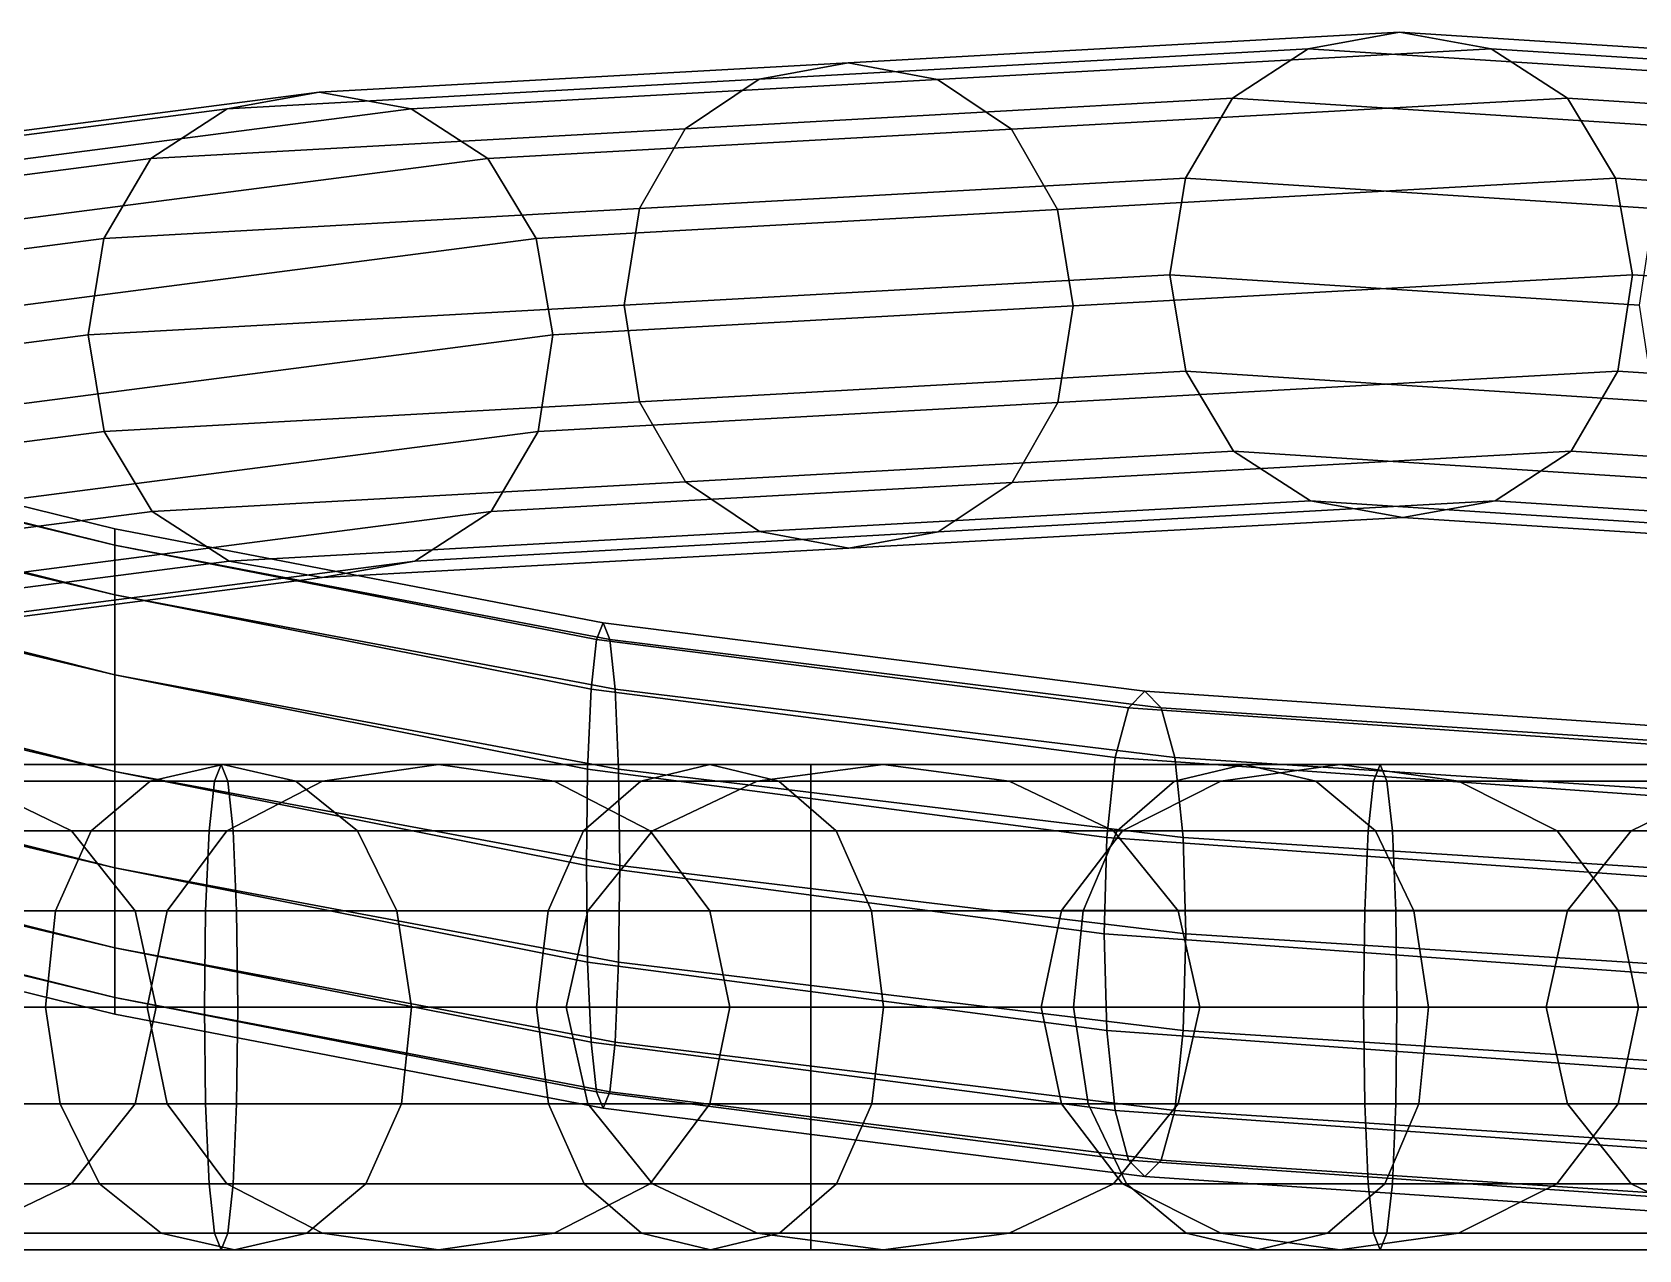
# Model space of a CAD drawing. Extents: x -10606 to 81047, y -69897 to 84397.
# Drawn here: x 32791 to 47417, y -2259 to 8826 of the extents above; entities that cross this region are included whole.
import ezdxf

# ---------------------------------------------------------------- set-up
doc = ezdxf.new("R2010")
doc.units = 0

msp = doc.modelspace()

# ---------------------------------------------------------------- linework, layer by layer
for points in [[(45237.625, 8825.71582, 96836.859375), (44405.460938, 8675.098633, 97844.484375), (39407.683594, 8397.34668, 94990.398438), (40219.316406, 8546.692383, 93975.851563)], [(46071.867188, 8675.098633, 95829.523438), (45237.625, 8825.71582, 96836.859375), (40219.316406, 8546.692383, 93975.851563), (41031.398438, 8394.714844, 92960.75)], [(44405.460938, 8675.098633, 97844.484375), (45237.625, 8825.71582, 96836.859375), (49351.300781, 8560.884766, 99582.953125), (48582.949219, 8406.012695, 100628.765625)], [(45237.625, 8825.71582, 96836.859375), (46071.867188, 8675.098633, 95829.523438), (50120.238281, 8414.608398, 98536.34375), (49351.300781, 8560.884766, 99582.953125)], [(44405.460938, 8675.098633, 97844.484375), (43716.789063, 8223.248047, 98679.5), (38735.355469, 7946.514648, 95830.804688), (39407.683594, 8397.34668, 94990.398438)], [(46766.789063, 8223.248047, 94995.390625), (46071.867188, 8675.098633, 95829.523438), (41031.398438, 8394.714844, 92960.75), (41705.074219, 7941.585449, 92118.65625)], [(43716.789063, 8223.248047, 98679.5), (44405.460938, 8675.098633, 97844.484375), (48582.949219, 8406.012695, 100628.765625), (47946.578125, 7950.667969, 101494.9375)], [(46071.867188, 8675.098633, 95829.523438), (46766.789063, 8223.248047, 94995.390625), (50758.339844, 7966.51709, 97667.820313), (50120.238281, 8414.608398, 98536.34375)], [(39407.683594, 8397.34668, 94990.398438), (34565.152344, 8128.223633, 92224.96875), (35401.949219, 8278.84082, 91229.40625), (40219.316406, 8546.692383, 93975.851563)], [(40219.316406, 8546.692383, 93975.851563), (35401.949219, 8278.84082, 91229.40625), (36240.660156, 8128.223633, 90234.117188), (41031.398438, 8394.714844, 92960.75)], [(38735.355469, 7946.514648, 95830.804688), (33872.574219, 7676.373047, 93049.96875), (34565.152344, 8128.223633, 92224.96875), (39407.683594, 8397.34668, 94990.398438)], [(41031.398438, 8394.714844, 92960.75), (36240.660156, 8128.223633, 90234.117188), (36938.976563, 7676.373047, 89409.929688), (41705.074219, 7941.585449, 92118.65625)], [(35401.949219, 8278.84082, 91229.40625), (34565.152344, 8128.223633, 92224.96875), (30088.953125, 7548.588867, 89845.007813), (30822.345703, 7685.164063, 88809.632813)], [(36240.660156, 8128.223633, 90234.117188), (35401.949219, 8278.84082, 91229.40625), (30822.345703, 7685.164063, 88809.632813), (31555.710938, 7520.24707, 87774.289063)], [(43716.789063, 8223.248047, 98679.5), (43289.617188, 7495.265625, 99197.820313), (38318.105469, 7219.152344, 96352.367188), (38735.355469, 7946.514648, 95830.804688)], [(47204.03125, 7495.265625, 94478.476563), (46766.789063, 8223.248047, 94995.390625), (41705.074219, 7941.585449, 92118.65625), (42124.542969, 7212.567871, 91594.320313)], [(43289.617188, 7495.265625, 99197.820313), (43716.789063, 8223.248047, 98679.5), (47946.578125, 7950.667969, 101494.9375), (47551.679688, 7220.526367, 102032.4375)], [(46766.789063, 8223.248047, 94995.390625), (47204.03125, 7495.265625, 94478.476563), (51155.914063, 7241.134766, 97126.671875), (50758.339844, 7966.51709, 97667.820313)], [(34565.152344, 8128.223633, 92224.96875), (33872.574219, 7676.373047, 93049.96875), (29481.146484, 7108.241211, 90703.085938), (30088.953125, 7548.588867, 89845.007813)], [(36938.976563, 7676.373047, 89409.929688), (36240.660156, 8128.223633, 90234.117188), (31555.710938, 7520.24707, 87774.289063), (32163.666016, 7056.169922, 86916)], [(38318.105469, 7219.152344, 96352.367188), (33442.953125, 6948.390625, 93562.070313), (33872.574219, 7676.373047, 93049.96875), (38735.355469, 7946.514648, 95830.804688)], [(41705.074219, 7941.585449, 92118.65625), (36938.976563, 7676.373047, 89409.929688), (37377.839844, 6948.390625, 88899.117188), (42124.542969, 7212.567871, 91594.320313)], [(33872.574219, 7676.373047, 93049.96875), (33442.953125, 6948.390625, 93562.070313), (29103.810547, 6387.348145, 91235.796875), (29481.146484, 7108.241211, 90703.085938)], [(32541.841797, 6320.063477, 86382.101563), (37377.839844, 6948.390625, 88899.117188), (36938.976563, 7676.373047, 89409.929688), (32163.666016, 7056.169922, 86916)], [(43289.617188, 7495.265625, 99197.820313), (43148.386719, 6616.666992, 99370.757813), (38179.28125, 6340.712891, 96525.898438), (38318.105469, 7219.152344, 96352.367188)], [(47357.414063, 6616.666992, 94307.242188), (47204.03125, 7495.265625, 94478.476563), (42124.542969, 7212.567871, 91594.320313), (42266.085938, 6333.3125, 91417.390625)], [(47420.335938, 6341.260742, 102211.210938), (43148.386719, 6616.666992, 99370.757813), (43289.617188, 7495.265625, 99197.820313), (47551.679688, 7220.526367, 102032.4375)], [(51155.914063, 7241.134766, 97126.671875), (47204.03125, 7495.265625, 94478.476563), (47357.414063, 6616.666992, 94307.242188), (51290.359375, 6363.750977, 96943.679688)], [(38179.28125, 6340.712891, 96525.898438), (33300.808594, 6069.791992, 93732.921875), (33442.953125, 6948.390625, 93562.070313), (38318.105469, 7219.152344, 96352.367188)], [(42124.542969, 7212.567871, 91594.320313), (37377.839844, 6948.390625, 88899.117188), (37531.140625, 6069.791992, 88729.828125), (42266.085938, 6333.3125, 91417.390625)], [(33442.953125, 6948.390625, 93562.070313), (33300.808594, 6069.791992, 93732.921875), (28978.207031, 5511.008789, 91413.117188), (29103.810547, 6387.348145, 91235.796875)], [(37531.140625, 6069.791992, 88729.828125), (37377.839844, 6948.390625, 88899.117188), (32541.841797, 6320.063477, 86382.101563), (32669.109375, 5438.095703, 86202.429688)], [(38319.132813, 5461.770996, 96351.085938), (38179.28125, 6340.712891, 96525.898438), (43148.386719, 6616.666992, 99370.757813), (43294.132813, 5738.067871, 99198.453125)], [(47223.820313, 5738.067871, 94481.25), (47357.414063, 6616.666992, 94307.242188), (42266.085938, 6333.3125, 91417.390625), (42129.003906, 5454.563477, 91588.75)], [(43148.386719, 6616.666992, 99370.757813), (47420.335938, 6341.260742, 102211.210938), (47552.800781, 5463.535645, 102030.90625), (43294.132813, 5738.067871, 99198.453125)], [(51160.878906, 5484.841797, 97119.914063), (51290.359375, 6363.750977, 96943.679688), (47357.414063, 6616.666992, 94307.242188), (47223.820313, 5738.067871, 94481.25)], [(33300.808594, 6069.791992, 93732.921875), (38179.28125, 6340.712891, 96525.898438), (38319.132813, 5461.770996, 96351.085938), (33447.097656, 5191.192871, 93562.648438)], [(42266.085938, 6333.3125, 91417.390625), (37531.140625, 6069.791992, 88729.828125), (37396.011719, 5191.192871, 88901.664063), (42129.003906, 5454.563477, 91588.75)], [(29104.576172, 4629.762695, 91234.71875), (28978.207031, 5511.008789, 91413.117188), (33300.808594, 6069.791992, 93732.921875), (33447.097656, 5191.192871, 93562.648438)], [(37531.140625, 6069.791992, 88729.828125), (32669.109375, 5438.095703, 86202.429688), (32545.050781, 4561.165039, 86377.578125), (37396.011719, 5191.192871, 88901.664063)], [(43727.898438, 5010.085938, 98681.054688), (38737.878906, 4732.901367, 95827.648438), (38319.132813, 5461.770996, 96351.085938), (43294.132813, 5738.067871, 99198.453125)], [(47223.820313, 5738.067871, 94481.25), (42129.003906, 5454.563477, 91588.75), (41712.597656, 4727.065918, 92109.257813), (46800.125, 5010.085938, 95000.054688)], [(43294.132813, 5738.067871, 99198.453125), (47552.800781, 5463.535645, 102030.90625), (47949.339844, 4738.014648, 101491.179688), (43727.898438, 5010.085938, 98681.054688)], [(46800.125, 5010.085938, 95000.054688), (50766.699219, 4754.879395, 97656.4375), (51160.878906, 5484.841797, 97119.914063), (47223.820313, 5738.067871, 94481.25)], [(38319.132813, 5461.770996, 96351.085938), (38737.878906, 4732.901367, 95827.648438), (33882.769531, 4463.210938, 93051.390625), (33447.097656, 5191.192871, 93562.648438)], [(41712.597656, 4727.065918, 92109.257813), (42129.003906, 5454.563477, 91588.75), (37396.011719, 5191.192871, 88901.664063), (36969.578125, 4463.210938, 89414.210938)], [(29098.470703, 5229.785645, -177447.734375), (33542.027344, 4154.264648, -177875.734375), (33542.027344, 4304.881836, -176654.921875), (29158.642578, 5380.402344, -176237.75)], [(29158.642578, 5380.402344, -176237.75), (33542.027344, 4304.881836, -176654.921875), (33542.027344, 4154.264648, -175434.109375), (29218.8125, 5229.785645, -175027.765625)], [(29048.615234, 4777.93457, -178450.296875), (33542.027344, 3702.413818, -178887.265625), (33542.027344, 4154.264648, -177875.734375), (29098.470703, 5229.785645, -177447.734375)], [(29483.023438, 3894.125488, 90700.4375), (29104.576172, 4629.762695, 91234.71875), (33447.097656, 5191.192871, 93562.648438), (33882.769531, 4463.210938, 93051.390625)], [(29218.8125, 5229.785645, -175027.765625), (33542.027344, 4154.264648, -175434.109375), (33542.027344, 3702.413818, -174422.578125), (29268.667969, 4777.93457, -174025.21875)], [(37396.011719, 5191.192871, 88901.664063), (32545.050781, 4561.165039, 86377.578125), (32169.099609, 3840.144043, 86908.328125), (36969.578125, 4463.210938, 89414.210938)], [(44426.292969, 4558.234863, 97847.40625), (39412.40625, 4279.636719, 94984.492188), (38737.878906, 4732.901367, 95827.648438), (43727.898438, 5010.085938, 98681.054688)], [(46800.125, 5010.085938, 95000.054688), (41712.597656, 4727.065918, 92109.257813), (41039.558594, 4276.381836, 92950.554688), (46107.980469, 4558.234863, 95834.578125)], [(43727.898438, 5010.085938, 98681.054688), (47949.339844, 4738.014648, 101491.179688), (48588.140625, 4290.102539, 100621.695313), (44426.292969, 4558.234863, 97847.40625)], [(46107.980469, 4558.234863, 95834.578125), (50129.28125, 4299.396973, 98524.039063), (50766.699219, 4754.879395, 97656.4375), (46800.125, 5010.085938, 95000.054688)], [(29017.671875, 4049.952881, -179072.5625), (33542.027344, 2974.432129, -179515.109375), (33542.027344, 3702.413818, -178887.265625), (29048.615234, 4777.93457, -178450.296875)], [(29268.667969, 4777.93457, -174025.21875), (33542.027344, 3702.413818, -174422.578125), (33542.027344, 2974.432129, -173794.734375), (29299.613281, 4049.952881, -173402.9375)], [(38737.878906, 4732.901367, 95827.648438), (39412.40625, 4279.636719, 94984.492188), (34584.277344, 4011.360107, 92227.640625), (33882.769531, 4463.210938, 93051.390625)], [(41039.558594, 4276.381836, 92950.554688), (41712.597656, 4727.065918, 92109.257813), (36969.578125, 4463.210938, 89414.210938), (36273.808594, 4011.360107, 90238.757813)], [(45268.179688, 4407.618164, 96841.140625), (40226.234375, 4127.351563, 93967.210938), (39412.40625, 4279.636719, 94984.492188), (44426.292969, 4558.234863, 97847.40625)], [(46107.980469, 4558.234863, 95834.578125), (41039.558594, 4276.381836, 92950.554688), (40226.234375, 4127.351563, 93967.210938), (45268.179688, 4407.618164, 96841.140625)], [(44426.292969, 4558.234863, 97847.40625), (48588.140625, 4290.102539, 100621.695313), (49358.929688, 4144.185547, 99572.5625), (45268.179688, 4407.618164, 96841.140625)], [(45268.179688, 4407.618164, 96841.140625), (49358.929688, 4144.185547, 99572.5625), (50129.28125, 4299.396973, 98524.039063), (46107.980469, 4558.234863, 95834.578125)], [(34584.277344, 4011.360107, 92227.640625), (30092.443359, 3429.935791, 89840.078125), (29483.023438, 3894.125488, 90700.4375), (33882.769531, 4463.210938, 93051.390625)], [(36969.578125, 4463.210938, 89414.210938), (32169.099609, 3840.144043, 86908.328125), (31561.642578, 3400.28125, 87765.914063), (36273.808594, 4011.360107, 90238.757813)], [(33542.027344, 4154.264648, -177875.734375), (38048.628906, 3297.493896, -177515.4375), (37988.457031, 3448.11084, -176305.453125), (33542.027344, 4304.881836, -176654.921875)], [(33542.027344, 4304.881836, -176654.921875), (37988.457031, 3448.11084, -176305.453125), (37928.289063, 3297.493896, -175095.46875), (33542.027344, 4154.264648, -175434.109375)], [(39412.40625, 4279.636719, 94984.492188), (40226.234375, 4127.351563, 93967.210938), (35430, 3860.743164, 91233.335938), (34584.277344, 4011.360107, 92227.640625)], [(40226.234375, 4127.351563, 93967.210938), (41039.558594, 4276.381836, 92950.554688), (36273.808594, 4011.360107, 90238.757813), (35430, 3860.743164, 91233.335938)], [(33542.027344, 3702.413818, -178887.265625), (38098.484375, 2845.643066, -178518), (38048.628906, 3297.493896, -177515.4375), (33542.027344, 4154.264648, -177875.734375)], [(33542.027344, 4154.264648, -175434.109375), (37928.289063, 3297.493896, -175095.46875), (37878.433594, 2845.643066, -174092.921875), (33542.027344, 3702.413818, -174422.578125)], [(29007.357422, 3171.354004, -179280), (33542.027344, 2095.833252, -179724.390625), (33542.027344, 2974.432129, -179515.109375), (29017.671875, 4049.952881, -179072.5625)], [(29299.613281, 4049.952881, -173402.9375), (33542.027344, 2974.432129, -173794.734375), (33542.027344, 2095.833252, -173585.4375), (29309.927734, 3171.354004, -173195.515625)], [(35430, 3860.743164, 91233.335938), (30827.414063, 3264.44165, 88802.476563), (30092.443359, 3429.935791, 89840.078125), (34584.277344, 4011.360107, 92227.640625)], [(36273.808594, 4011.360107, 90238.757813), (31561.642578, 3400.28125, 87765.914063), (30827.414063, 3264.44165, 88802.476563), (35430, 3860.743164, 91233.335938)], [(33542.027344, 2974.432129, -179515.109375), (38129.429688, 2117.661377, -179140.28125), (38098.484375, 2845.643066, -178518), (33542.027344, 3702.413818, -178887.265625)], [(33542.027344, 3702.413818, -174422.578125), (37878.433594, 2845.643066, -174092.921875), (37847.488281, 2117.661377, -173470.640625), (33542.027344, 2974.432129, -173794.734375)], [(37988.457031, 3448.11084, -176305.453125), (42920.199219, 2825.715088, -175205), (42772.085938, 2675.098145, -174027.515625), (37928.289063, 3297.493896, -175095.46875)], [(38048.628906, 3297.493896, -177515.4375), (43068.3125, 2675.098145, -176382.484375), (42920.199219, 2825.715088, -175205), (37988.457031, 3448.11084, -176305.453125)], [(37928.289063, 3297.493896, -175095.46875), (42772.085938, 2675.098145, -174027.515625), (42649.367188, 2223.247314, -173051.875), (37878.433594, 2845.643066, -174092.921875)], [(38098.484375, 2845.643066, -178518), (43191.03125, 2223.247314, -177358.125), (43068.3125, 2675.098145, -176382.484375), (38048.628906, 3297.493896, -177515.4375)], [(29017.671875, 2292.755371, -179072.5625), (33542.027344, 1217.234497, -179515.109375), (33542.027344, 2095.833252, -179724.390625), (29007.357422, 3171.354004, -179280)], [(29309.927734, 3171.354004, -173195.515625), (33542.027344, 2095.833252, -173585.4375), (33542.027344, 1217.234497, -173794.734375), (29299.613281, 2292.755371, -173402.9375)], [(33542.027344, 2095.833252, -179724.390625), (38139.746094, 1239.0625, -179347.703125), (38129.429688, 2117.661377, -179140.28125), (33542.027344, 2974.432129, -179515.109375)], [(33542.027344, 2974.432129, -173794.734375), (37847.488281, 2117.661377, -173470.640625), (37837.171875, 1239.0625, -173263.21875), (33542.027344, 2095.833252, -173585.4375)], [(37878.433594, 2845.643066, -174092.921875), (42649.367188, 2223.247314, -173051.875), (42573.195313, 1495.265503, -172446.3125), (37847.488281, 2117.661377, -173470.640625)], [(38129.429688, 2117.661377, -179140.28125), (43267.203125, 1495.265503, -177963.6875), (43191.03125, 2223.247314, -177358.125), (38098.484375, 2845.643066, -178518)], [(42920.199219, 2825.715088, -175205), (48587.464844, 2440.29834, -173351.28125), (48305.125, 2289.681396, -172228.453125), (42772.085938, 2675.098145, -174027.515625)], [(43068.3125, 2675.098145, -176382.484375), (48869.804688, 2289.681396, -174474.109375), (48587.464844, 2440.29834, -173351.28125), (42920.199219, 2825.715088, -175205)], [(42772.085938, 2675.098145, -174027.515625), (48305.125, 2289.681396, -172228.453125), (48071.1875, 1837.830688, -171298.109375), (42649.367188, 2223.247314, -173051.875)], [(43191.03125, 2223.247314, -177358.125), (49103.742188, 1837.830688, -175404.453125), (48869.804688, 2289.681396, -174474.109375), (43068.3125, 2675.098145, -176382.484375)], [(29048.615234, 1564.77356, -178450.296875), (33542.027344, 489.252655, -178887.265625), (33542.027344, 1217.234497, -179515.109375), (29017.671875, 2292.755371, -179072.5625)], [(29299.613281, 2292.755371, -173402.9375), (33542.027344, 1217.234497, -173794.734375), (33542.027344, 489.252655, -174422.578125), (29268.667969, 1564.77356, -174025.21875)], [(47925.984375, 1109.848755, -170720.65625), (42573.195313, 1495.265503, -172446.3125), (42649.367188, 2223.247314, -173051.875), (48071.1875, 1837.830688, -171298.109375)], [(49103.742188, 1837.830688, -175404.453125), (43191.03125, 2223.247314, -177358.125), (43267.203125, 1495.265503, -177963.6875), (49248.941406, 1109.848755, -175981.90625)], [(28671.867188, 2159.048584, 192870.3125), (34510.621094, 2159.048584, 194595.25), (34450.449219, 2008.431519, 196019.4375), (28523.753906, 2008.431519, 194240.34375)], [(28819.980469, 2008.431519, 191500.28125), (34570.792969, 2008.431519, 193171.0625), (34510.621094, 2159.048584, 194595.25), (28671.867188, 2159.048584, 192870.3125)], [(34525.414063, 2159.048584, -43120.464844), (29418.191406, 2159.048584, -39841.800781), (28830.951172, 2008.431519, -40859.6875), (33866.265625, 2008.431519, -44093.757813)], [(35191.796875, 2008.431519, -42150.632813), (30005.845703, 2008.431519, -38823.199219), (29418.191406, 2159.048584, -39841.800781), (34525.414063, 2159.048584, -43120.464844)], [(29964.394531, 2008.431519, 102455.585938), (35435.277344, 2008.431519, 99205.875), (36489.519531, 2159.048584, 99924.671875), (31090.128906, 2159.048584, 103134.023438)], [(31090.128906, 2159.048584, 103134.023438), (36489.519531, 2159.048584, 99924.671875), (37543.808594, 2008.431519, 100643.507813), (32215.863281, 2008.431519, 103812.460938)], [(33542.027344, 1217.234497, -179515.109375), (38129.429688, 360.463715, -179140.28125), (38139.746094, 1239.0625, -179347.703125), (33542.027344, 2095.833252, -179724.390625)], [(33542.027344, 2095.833252, -173585.4375), (37837.171875, 1239.0625, -173263.21875), (37847.488281, 360.463715, -173470.640625), (33542.027344, 1217.234497, -173794.734375)], [(33866.265625, 2008.431519, -44093.757813), (38330.714844, 2008.431519, -46872.554688), (38958.632813, 2159.048584, -45881.105469), (34525.414063, 2159.048584, -43120.464844)], [(34510.621094, 2159.048584, 194595.25), (39880.15625, 2159.048584, 195170.234375), (39880.152344, 2008.431519, 196612.46875), (34450.449219, 2008.431519, 196019.4375)], [(34570.792969, 2008.431519, 193171.0625), (39880.15625, 2008.431519, 193728), (39880.15625, 2159.048584, 195170.234375), (34510.621094, 2159.048584, 194595.25)], [(34525.414063, 2159.048584, -43120.464844), (38958.632813, 2159.048584, -45881.105469), (39587.054688, 2008.431519, -44888.863281), (35191.796875, 2008.431519, -42150.632813)], [(36489.519531, 2159.048584, 99924.671875), (35435.277344, 2008.431519, 99205.875), (39389.320313, 2008.431519, 96857.164063), (40536.234375, 2159.048584, 97519.335938)], [(37543.808594, 2008.431519, 100643.507813), (36489.519531, 2159.048584, 99924.671875), (40536.234375, 2159.048584, 97519.335938), (41683.152344, 2008.431519, 98181.507813)], [(37847.488281, 2117.661377, -173470.640625), (42573.195313, 1495.265503, -172446.3125), (42547.804688, 616.666687, -172244.453125), (37837.171875, 1239.0625, -173263.21875)], [(38139.746094, 1239.0625, -179347.703125), (43292.59375, 616.666687, -178165.546875), (43267.203125, 1495.265503, -177963.6875), (38129.429688, 2117.661377, -179140.28125)], [(38958.632813, 2159.048584, -45881.105469), (38330.714844, 2008.431519, -46872.554688), (43189.507813, 2008.431519, -49896.800781), (43828.148438, 2159.048584, -48913.429688)], [(39587.054688, 2008.431519, -44888.863281), (38958.632813, 2159.048584, -45881.105469), (43828.148438, 2159.048584, -48913.429688), (44474.664063, 2008.431519, -47933.824219)], [(43612.601563, 2008.501221, 94160.390625), (44694.023438, 2159.123779, 94865.664063), (40536.234375, 2159.048584, 97519.335938), (39389.320313, 2008.431519, 96857.164063)], [(39880.15625, 2159.048584, 195170.234375), (45062.417969, 2159.048584, 194595.25), (45122.589844, 2008.431519, 196019.4375), (39880.152344, 2008.431519, 196612.46875)], [(39880.15625, 2008.431519, 193728), (45002.25, 2008.431519, 193171.0625), (45062.417969, 2159.048584, 194595.25), (39880.15625, 2159.048584, 195170.234375)], [(44694.023438, 2159.123779, 94865.664063), (45775.414063, 2008.509277, 95570.921875), (41683.152344, 2008.431519, 98181.507813), (40536.234375, 2159.048584, 97519.335938)], [(51612.328125, 2159.048584, -54109.917969), (43828.148438, 2159.048584, -48913.429688), (43189.507813, 2008.431519, -49896.800781), (50953.179688, 2008.431519, -55083.207031)], [(49403.601563, 2159.208984, 91859.820313), (44694.023438, 2159.123779, 94865.664063), (43612.601563, 2008.501221, 94160.390625), (48277.890625, 2008.578125, 91181.375)], [(52278.710938, 2008.431519, -53140.085938), (44474.664063, 2008.431519, -47933.824219), (43828.148438, 2159.048584, -48913.429688), (51612.328125, 2159.048584, -54109.917969)], [(50529.3125, 2008.599487, 92538.257813), (45775.414063, 2008.509277, 95570.921875), (44694.023438, 2159.123779, 94865.664063), (49403.601563, 2159.208984, 91859.820313)], [(45002.25, 2008.431519, 193171.0625), (50191.257813, 2008.431519, 191500.28125), (50339.367188, 2159.048584, 192870.3125), (45062.417969, 2159.048584, 194595.25)], [(45062.417969, 2159.048584, 194595.25), (50339.367188, 2159.048584, 192870.3125), (50487.476563, 2008.431519, 194240.34375), (45122.589844, 2008.431519, 196019.4375)], [(33148.613281, 1556.580688, 104374.601563), (28555.542969, 1556.580688, 107142.851563), (27653.566406, 2008.431519, 106563.007813), (32215.863281, 2008.431519, 103812.460938)], [(33866.265625, 2008.431519, -44093.757813), (28830.951172, 2008.431519, -40859.6875), (28344.84375, 1556.580688, -41702.269531), (33327.960938, 1556.580688, -44903.953125)], [(28523.753906, 2008.431519, 194240.34375), (34450.449219, 2008.431519, 196019.4375), (34400.59375, 1556.580688, 197199.484375), (28401.033203, 1556.580688, 195375.515625)], [(28942.701172, 1556.580688, 190365.109375), (34620.648438, 1556.580688, 191991.03125), (34570.792969, 2008.431519, 193171.0625), (28819.980469, 2008.431519, 191500.28125)], [(29031.644531, 1556.580688, 101893.445313), (34561.796875, 1556.580688, 98610.320313), (35435.277344, 2008.431519, 99205.875), (29964.394531, 2008.431519, 102455.585938)], [(35751.789063, 1556.580688, -41350.816406), (30493.212891, 1556.580688, -37978.433594), (30005.845703, 2008.431519, -38823.199219), (35191.796875, 2008.431519, -42150.632813)], [(32215.863281, 2008.431519, 103812.460938), (37543.808594, 2008.431519, 100643.507813), (38417.40625, 1556.580688, 101239.140625), (33148.613281, 1556.580688, 104374.601563)], [(33327.960938, 1556.580688, -44903.953125), (37810.976563, 1556.580688, -47693.191406), (38330.714844, 2008.431519, -46872.554688), (33866.265625, 2008.431519, -44093.757813)], [(34450.449219, 2008.431519, 196019.4375), (39880.152344, 2008.431519, 196612.46875), (39880.152344, 1556.580688, 197807.46875), (34400.59375, 1556.580688, 197199.484375)], [(35435.277344, 2008.431519, 99205.875), (34561.796875, 1556.580688, 98610.320313), (38439.015625, 1556.580688, 96308.5), (39389.320313, 2008.431519, 96857.164063)], [(34620.648438, 1556.580688, 191991.03125), (39880.15625, 1556.580688, 192533), (39880.15625, 2008.431519, 193728), (34570.792969, 2008.431519, 193171.0625)], [(35191.796875, 2008.431519, -42150.632813), (39587.054688, 2008.431519, -44888.863281), (40108.285156, 1556.580688, -44065.863281), (35751.789063, 1556.580688, -41350.816406)], [(38417.40625, 1556.580688, 101239.140625), (37543.808594, 2008.431519, 100643.507813), (41683.152344, 2008.431519, 98181.507813), (42633.457031, 1556.580688, 98730.164063)], [(38330.714844, 2008.431519, -46872.554688), (37810.976563, 1556.580688, -47693.191406), (42668.898438, 1556.580688, -50715.6875), (43189.507813, 2008.431519, -49896.800781)], [(42716.542969, 1556.643677, 93576.007813), (43612.601563, 2008.501221, 94160.390625), (39389.320313, 2008.431519, 96857.164063), (38439.015625, 1556.580688, 96308.5)], [(40108.285156, 1556.580688, -44065.863281), (39587.054688, 2008.431519, -44888.863281), (44474.664063, 2008.431519, -47933.824219), (45018.898438, 1556.580688, -47126.242188)], [(39880.152344, 2008.431519, 196612.46875), (45122.589844, 2008.431519, 196019.4375), (45172.445313, 1556.580688, 197199.484375), (39880.152344, 1556.580688, 197807.46875)], [(39880.15625, 1556.580688, 192533), (44952.394531, 1556.580688, 191991.03125), (45002.25, 2008.431519, 193171.0625), (39880.15625, 2008.431519, 193728)], [(45775.414063, 2008.509277, 95570.921875), (46671.40625, 1556.655762, 96155.265625), (42633.457031, 1556.580688, 98730.164063), (41683.152344, 2008.431519, 98181.507813)], [(50953.179688, 2008.431519, -55083.207031), (43189.507813, 2008.431519, -49896.800781), (42668.898438, 1556.580688, -50715.6875), (50414.871094, 1556.580688, -55893.402344)], [(48277.890625, 2008.578125, 91181.375), (43612.601563, 2008.501221, 94160.390625), (42716.542969, 1556.643677, 93576.007813), (47345.160156, 1556.711914, 90619.234375)], [(52838.699219, 1556.580688, -52340.269531), (45018.898438, 1556.580688, -47126.242188), (44474.664063, 2008.431519, -47933.824219), (52278.710938, 2008.431519, -53140.085938)], [(44952.394531, 1556.580688, 191991.03125), (50068.535156, 1556.580688, 190365.109375), (50191.257813, 2008.431519, 191500.28125), (45002.25, 2008.431519, 193171.0625)], [(45122.589844, 2008.431519, 196019.4375), (50487.476563, 2008.431519, 194240.34375), (50610.199219, 1556.580688, 195375.515625), (45172.445313, 1556.580688, 197199.484375)], [(51462.042969, 1556.744873, 93100.390625), (46671.40625, 1556.655762, 96155.265625), (45775.414063, 2008.509277, 95570.921875), (50529.3125, 2008.599487, 92538.257813)], [(47345.160156, 1556.711914, 90619.234375), (51388.265625, 1557.177734, 87791.203125), (52224.164063, 2009.089111, 88418.125), (48277.890625, 2008.578125, 91181.375)], [(33327.960938, 1556.580688, -44903.953125), (28344.84375, 1556.580688, -41702.269531), (28043.775391, 828.598816, -42224.121094), (33004.578125, 828.598816, -45411.972656)], [(28324.861328, 828.598816, 196080.109375), (28401.033203, 1556.580688, 195375.515625), (34400.59375, 1556.580688, 197199.484375), (34369.652344, 828.598816, 197931.921875)], [(28452.695313, 828.598816, 101544.53125), (34019.65625, 828.598816, 98240.671875), (34561.796875, 1556.580688, 98610.320313), (29031.644531, 1556.580688, 101893.445313)], [(33727.5625, 828.598816, 104723.507813), (29115.384766, 828.598816, 107502.75), (28555.542969, 1556.580688, 107142.851563), (33148.613281, 1556.580688, 104374.601563)], [(28942.701172, 1556.580688, 190365.109375), (29018.873047, 828.598816, 189660.515625), (34651.59375, 828.598816, 191258.578125), (34620.648438, 1556.580688, 191991.03125)], [(29098.470703, 1112.922607, -177447.734375), (33542.027344, 37.401802, -177875.734375), (33542.027344, 489.252655, -178887.265625), (29048.615234, 1564.77356, -178450.296875)], [(29268.667969, 1564.77356, -174025.21875), (33542.027344, 489.252655, -174422.578125), (33542.027344, 37.401802, -175434.109375), (29218.8125, 1112.922607, -175027.765625)], [(36110.109375, 828.598816, -40859.515625), (30796.351563, 828.598816, -37452.992188), (30493.212891, 1556.580688, -37978.433594), (35751.789063, 1556.580688, -41350.816406)], [(33004.578125, 828.598816, -45411.972656), (37489.113281, 828.598816, -48201.398438), (37810.976563, 1556.580688, -47693.191406), (33327.960938, 1556.580688, -44903.953125)], [(33148.613281, 1556.580688, 104374.601563), (38417.40625, 1556.580688, 101239.140625), (38959.652344, 828.598816, 101608.851563), (33727.5625, 828.598816, 104723.507813)], [(38439.015625, 1556.580688, 96308.5), (34561.796875, 1556.580688, 98610.320313), (34019.65625, 828.598816, 98240.671875), (37849.171875, 828.598816, 95967.953125)], [(34369.652344, 828.598816, 197931.921875), (34400.59375, 1556.580688, 197199.484375), (39880.152344, 1556.580688, 197807.46875), (39880.152344, 828.598816, 198549.203125)], [(34620.648438, 1556.580688, 191991.03125), (34651.59375, 828.598816, 191258.578125), (39880.15625, 828.598816, 191791.265625), (39880.15625, 1556.580688, 192533)], [(35751.789063, 1556.580688, -41350.816406), (40108.285156, 1556.580688, -44065.863281), (40432.550781, 828.598816, -43553.867188), (36110.109375, 828.598816, -40859.515625)], [(42357.460938, 828.598816, -51229.558594), (42668.898438, 1556.580688, -50715.6875), (37810.976563, 1556.580688, -47693.191406), (37489.113281, 828.598816, -48201.398438)], [(42160.359375, 828.655884, 93213.28125), (42716.542969, 1556.643677, 93576.007813), (38439.015625, 1556.580688, 96308.5), (37849.171875, 828.598816, 95967.953125)], [(43223.300781, 828.598816, 99070.710938), (38959.652344, 828.598816, 101608.851563), (38417.40625, 1556.580688, 101239.140625), (42633.457031, 1556.580688, 98730.164063)], [(39880.152344, 828.598816, 198549.203125), (39880.152344, 1556.580688, 197807.46875), (45172.445313, 1556.580688, 197199.484375), (45203.390625, 828.598816, 197931.921875)], [(39880.15625, 1556.580688, 192533), (39880.15625, 828.598816, 191791.265625), (44921.449219, 828.598816, 191258.578125), (44952.394531, 1556.580688, 191991.03125)], [(45368.398438, 828.598816, -46630.582031), (40432.550781, 828.598816, -43553.867188), (40108.285156, 1556.580688, -44065.863281), (45018.898438, 1556.580688, -47126.242188)], [(47345.160156, 1556.711914, 90619.234375), (42716.542969, 1556.643677, 93576.007813), (42160.359375, 828.655884, 93213.28125), (46766.222656, 828.716858, 90270.320313)], [(42357.460938, 828.598816, -51229.558594), (50091.492188, 828.598816, -56401.421875), (50414.871094, 1556.580688, -55893.402344), (42668.898438, 1556.580688, -50715.6875)], [(47877.585938, 231.25, -170528.171875), (42547.804688, 616.666687, -172244.453125), (42573.195313, 1495.265503, -172446.3125), (47925.984375, 1109.848755, -170720.65625)], [(46671.40625, 1556.655762, 96155.265625), (47227.527344, 828.665283, 96517.953125), (43223.300781, 828.598816, 99070.710938), (42633.457031, 1556.580688, 98730.164063)], [(49248.941406, 1109.848755, -175981.90625), (43267.203125, 1495.265503, -177963.6875), (43292.59375, 616.666687, -178165.546875), (49297.34375, 231.25, -176174.390625)], [(44952.394531, 1556.580688, 191991.03125), (44921.449219, 828.598816, 191258.578125), (49992.363281, 828.598816, 189660.515625), (50068.535156, 1556.580688, 190365.109375)], [(45368.398438, 828.598816, -46630.582031), (45018.898438, 1556.580688, -47126.242188), (52838.699219, 1556.580688, -52340.269531), (53197.023438, 828.598816, -51848.96875)], [(45203.390625, 828.598816, 197931.921875), (45172.445313, 1556.580688, 197199.484375), (50610.199219, 1556.580688, 195375.515625), (50686.371094, 828.598816, 196080.109375)], [(52040.976563, 828.745117, 93449.296875), (47227.527344, 828.665283, 96517.953125), (46671.40625, 1556.655762, 96155.265625), (51462.042969, 1556.744873, 93100.390625)], [(46766.222656, 828.716858, 90270.320313), (50869.460938, 829.140991, 87402.09375), (51388.265625, 1557.177734, 87791.203125), (47345.160156, 1556.711914, 90619.234375)], [(33542.027344, 489.252655, -178887.265625), (38098.484375, -367.518188, -178518), (38129.429688, 360.463715, -179140.28125), (33542.027344, 1217.234497, -179515.109375)], [(33542.027344, 1217.234497, -173794.734375), (37847.488281, 360.463715, -173470.640625), (37878.433594, -367.518188, -174092.921875), (33542.027344, 489.252655, -174422.578125)], [(37837.171875, 1239.0625, -173263.21875), (42547.804688, 616.666687, -172244.453125), (42573.195313, -261.932129, -172446.3125), (37847.488281, 360.463715, -173470.640625)], [(38129.429688, 360.463715, -179140.28125), (43267.203125, -261.932129, -177963.6875), (43292.59375, 616.666687, -178165.546875), (38139.746094, 1239.0625, -179347.703125)], [(29158.642578, 962.305664, -176237.75), (33542.027344, -113.215149, -176654.921875), (33542.027344, 37.401802, -177875.734375), (29098.470703, 1112.922607, -177447.734375)], [(29218.8125, 1112.922607, -175027.765625), (33542.027344, 37.401802, -175434.109375), (33542.027344, -113.215149, -176654.921875), (29158.642578, 962.305664, -176237.75)], [(32912.046875, -50, -45588.613281), (33004.578125, 828.598816, -45411.972656), (28043.775391, 828.598816, -42224.121094), (27944.361328, -50, -42396.441406)], [(28259.712891, -50, 101428.226563), (33838.945313, -50, 98117.460938), (34019.65625, 828.598816, 98240.671875), (28452.695313, 828.598816, 101544.53125)], [(28299.470703, -50, 196314.96875), (28324.861328, 828.598816, 196080.109375), (34369.652344, 828.598816, 197931.921875), (34359.335938, -50, 198176.078125)], [(29018.873047, 828.598816, 189660.515625), (29044.263672, -50, 189425.65625), (34661.90625, -50, 191014.4375), (34651.59375, 828.598816, 191258.578125)], [(33920.542969, -50, 104839.8125), (29302, -50, 107622.710938), (29115.384766, 828.598816, 107502.75), (33727.5625, 828.598816, 104723.507813)], [(36244.808594, -50, -40703.050781), (30898.314453, -50, -37276.253906), (30796.351563, 828.598816, -37452.992188), (36110.109375, 828.598816, -40859.515625)], [(37489.113281, 828.598816, -48201.398438), (33004.578125, 828.598816, -45411.972656), (32912.046875, -50, -45588.613281), (37382.863281, -50, -48369.164063)], [(33727.5625, 828.598816, 104723.507813), (38959.652344, 828.598816, 101608.851563), (39140.402344, -50, 101732.09375), (33920.542969, -50, 104839.8125)], [(37849.171875, 828.598816, 95967.953125), (34019.65625, 828.598816, 98240.671875), (33838.945313, -50, 98117.460938), (37652.554688, -50, 95854.4375)], [(34359.335938, -50, 198176.078125), (34369.652344, 828.598816, 197931.921875), (39880.152344, 828.598816, 198549.203125), (39880.152344, -50, 198796.4375)], [(34651.59375, 828.598816, 191258.578125), (34661.90625, -50, 191014.4375), (39880.15625, -50, 191544.03125), (39880.15625, 828.598816, 191791.265625)], [(36110.109375, 828.598816, -40859.515625), (40432.550781, 828.598816, -43553.867188), (40541.683594, -50, -43381.550781), (36244.808594, -50, -40703.050781)], [(42270.273438, -50, -51408.804688), (42357.460938, 828.598816, -51229.558594), (37489.113281, 828.598816, -48201.398438), (37382.863281, -50, -48369.164063)], [(41974.960938, -49.948132, 93092.367188), (42160.359375, 828.655884, 93213.28125), (37849.171875, 828.598816, 95967.953125), (37652.554688, -50, 95854.4375)], [(43419.914063, -50, 99184.226563), (39140.402344, -50, 101732.09375), (38959.652344, 828.598816, 101608.851563), (43223.300781, 828.598816, 99070.710938)], [(39880.152344, -50, 198796.4375), (39880.152344, 828.598816, 198549.203125), (45203.390625, 828.598816, 197931.921875), (45213.703125, -50, 198176.078125)], [(39880.15625, 828.598816, 191791.265625), (39880.15625, -50, 191544.03125), (44911.132813, -50, 191014.4375), (44921.449219, 828.598816, 191258.578125)], [(45501.523438, -50, -46473.320313), (40541.683594, -50, -43381.550781), (40432.550781, 828.598816, -43553.867188), (45368.398438, 828.598816, -46630.582031)], [(46766.222656, 828.716858, 90270.320313), (42160.359375, 828.655884, 93213.28125), (41974.960938, -49.948132, 93092.367188), (46573.242188, -49.892952, 90154.007813)], [(42270.273438, -50, -51408.804688), (49998.960938, -50, -56578.066406), (50091.492188, 828.598816, -56401.421875), (42357.460938, 828.598816, -51229.558594)], [(47227.527344, 828.665283, 96517.953125), (47412.894531, -49.945694, 96638.84375), (43419.914063, -50, 99184.226563), (43223.300781, 828.598816, 99070.710938)], [(44921.449219, 828.598816, 191258.578125), (44911.132813, -50, 191014.4375), (49966.972656, -50, 189425.65625), (49992.363281, 828.598816, 189660.515625)], [(45213.703125, -50, 198176.078125), (45203.390625, 828.598816, 197931.921875), (50686.371094, 828.598816, 196080.109375), (50711.761719, -50, 196314.96875)], [(45501.523438, -50, -46473.320313), (45368.398438, 828.598816, -46630.582031), (53197.023438, 828.598816, -51848.96875), (53331.722656, -50, -51692.503906)], [(50696.519531, -49.507, 87272.390625), (50869.460938, 829.140991, 87402.09375), (46766.222656, 828.716858, 90270.320313), (46573.242188, -49.892952, 90154.007813)], [(52233.957031, -49.880127, 93565.59375), (47412.894531, -49.945694, 96638.84375), (47227.527344, 828.665283, 96517.953125), (52040.976563, 828.745117, 93449.296875)], [(47925.984375, -647.348816, -170720.65625), (42573.195313, -261.932129, -172446.3125), (42547.804688, 616.666687, -172244.453125), (47877.585938, 231.25, -170528.171875)], [(49297.34375, 231.25, -176174.390625), (43292.59375, 616.666687, -178165.546875), (43267.203125, -261.932129, -177963.6875), (49248.941406, -647.348816, -175981.90625)], [(33542.027344, 489.252655, -174422.578125), (37878.433594, -367.518188, -174092.921875), (37928.289063, -819.369019, -175095.46875), (33542.027344, 37.401802, -175434.109375)], [(33542.027344, 37.401802, -177875.734375), (38048.628906, -819.369019, -177515.4375), (38098.484375, -367.518188, -178518), (33542.027344, 489.252655, -178887.265625)], [(37847.488281, 360.463715, -173470.640625), (42573.195313, -261.932129, -172446.3125), (42649.367188, -989.914001, -173051.875), (37878.433594, -367.518188, -174092.921875)], [(38098.484375, -367.518188, -178518), (43191.03125, -989.914001, -177358.125), (43267.203125, -261.932129, -177963.6875), (38129.429688, 360.463715, -179140.28125)], [(33542.027344, 37.401802, -175434.109375), (37928.289063, -819.369019, -175095.46875), (37988.457031, -969.985962, -176305.453125), (33542.027344, -113.215149, -176654.921875)], [(33542.027344, -113.215149, -176654.921875), (37988.457031, -969.985962, -176305.453125), (38048.628906, -819.369019, -177515.4375), (33542.027344, 37.401802, -177875.734375)], [(33046.75, -928.598816, -45432.148438), (32912.046875, -50, -45588.613281), (27944.361328, -50, -42396.441406), (28046.373047, -928.598816, -42219.617188)], [(28259.712891, -50, 101428.226563), (28452.695313, -928.598816, 101544.53125), (34019.65625, -928.598816, 98240.671875), (33838.945313, -50, 98117.460938)], [(28324.863281, -928.598816, 196080.109375), (28299.470703, -50, 196314.96875), (34359.335938, -50, 198176.078125), (34369.652344, -928.598816, 197931.921875)], [(29044.263672, -50, 189425.65625), (29018.873047, -928.598816, 189660.515625), (34651.59375, -928.598816, 191258.578125), (34661.90625, -50, 191014.4375)], [(33920.542969, -50, 104839.8125), (33727.5625, -928.598816, 104723.507813), (29115.382813, -928.598816, 107502.75), (29302, -50, 107622.710938)], [(36152.277344, -928.598816, -40879.695313), (30798.894531, -928.598816, -37448.582031), (30898.314453, -50, -37276.253906), (36244.808594, -50, -40703.050781)], [(37382.863281, -50, -48369.164063), (32912.046875, -50, -45588.613281), (33046.75, -928.598816, -45432.148438), (37491.980469, -928.598816, -48196.871094)], [(38959.652344, -928.598816, 101608.851563), (33727.5625, -928.598816, 104723.507813), (33920.542969, -50, 104839.8125), (39140.402344, -50, 101732.09375)], [(34019.65625, -928.598816, 98240.671875), (37849.167969, -928.598816, 95967.953125), (37652.554688, -50, 95854.4375), (33838.945313, -50, 98117.460938)], [(34369.652344, -928.598816, 197931.921875), (34359.335938, -50, 198176.078125), (39880.152344, -50, 198796.4375), (39880.152344, -928.598816, 198549.203125)], [(34661.90625, -50, 191014.4375), (34651.59375, -928.598816, 191258.578125), (39880.15625, -928.598816, 191791.265625), (39880.15625, -50, 191544.03125)], [(36244.808594, -50, -40703.050781), (40541.683594, -50, -43381.550781), (40435.4375, -928.598816, -43549.308594), (36152.277344, -928.598816, -40879.695313)], [(42403.398438, -928.598816, -51251.542969), (42270.273438, -50, -51408.804688), (37382.863281, -50, -48369.164063), (37491.980469, -928.598816, -48196.871094)], [(41974.960938, -49.948132, 93092.367188), (37652.554688, -50, 95854.4375), (37849.167969, -928.598816, 95967.953125), (42160.351563, -928.551941, 93213.273438)], [(43419.914063, -50, 99184.226563), (43223.296875, -928.598816, 99070.710938), (38959.652344, -928.598816, 101608.851563), (39140.402344, -50, 101732.09375)], [(39880.152344, -928.598816, 198549.203125), (39880.152344, -50, 198796.4375), (45213.703125, -50, 198176.078125), (45203.390625, -928.598816, 197931.921875)], [(39880.15625, -50, 191544.03125), (39880.15625, -928.598816, 191791.265625), (44921.449219, -928.598816, 191258.578125), (44911.132813, -50, 191014.4375)], [(45414.335938, -928.598816, -46652.566406), (40435.4375, -928.598816, -43549.308594), (40541.683594, -50, -43381.550781), (45501.523438, -50, -46473.320313)], [(46766.21875, -928.501892, 90270.304688), (46573.242188, -49.892952, 90154.007813), (41974.960938, -49.948132, 93092.367188), (42160.351563, -928.551941, 93213.273438)], [(42403.398438, -928.598816, -51251.542969), (50133.660156, -928.598816, -56421.601563), (49998.960938, -50, -56578.066406), (42270.273438, -50, -51408.804688)], [(47227.523438, -928.556763, 96517.945313), (43223.296875, -928.598816, 99070.710938), (43419.914063, -50, 99184.226563), (47412.894531, -49.945694, 96638.84375)], [(44911.132813, -50, 191014.4375), (44921.449219, -928.598816, 191258.578125), (49992.363281, -928.598816, 189660.515625), (49966.972656, -50, 189425.65625)], [(45203.390625, -928.598816, 197931.921875), (45213.703125, -50, 198176.078125), (50711.761719, -50, 196314.96875), (50686.371094, -928.598816, 196080.109375)], [(45414.335938, -928.598816, -46652.566406), (45501.523438, -50, -46473.320313), (53331.722656, -50, -51692.503906), (53239.191406, -928.598816, -51869.148438)], [(50696.519531, -49.507, 87272.390625), (46573.242188, -49.892952, 90154.007813), (46766.21875, -928.501892, 90270.304688), (50869.425781, -928.15387, 87402.070313)], [(52233.957031, -49.880127, 93565.59375), (52040.976563, -928.506226, 93449.289063), (47227.523438, -928.556763, 96517.945313), (47412.894531, -49.945694, 96638.84375)], [(48071.1875, -1375.330688, -171298.109375), (42649.367188, -989.914001, -173051.875), (42573.195313, -261.932129, -172446.3125), (47925.984375, -647.348816, -170720.65625)], [(49248.941406, -647.348816, -175981.90625), (43267.203125, -261.932129, -177963.6875), (43191.03125, -989.914001, -177358.125), (49103.742188, -1375.330688, -175404.453125)], [(37878.433594, -367.518188, -174092.921875), (42649.367188, -989.914001, -173051.875), (42772.085938, -1441.764771, -174027.515625), (37928.289063, -819.369019, -175095.46875)], [(38048.628906, -819.369019, -177515.4375), (43068.3125, -1441.764771, -176382.484375), (43191.03125, -989.914001, -177358.125), (38098.484375, -367.518188, -178518)], [(37928.289063, -819.369019, -175095.46875), (42772.085938, -1441.764771, -174027.515625), (42920.199219, -1592.381714, -175205), (37988.457031, -969.985962, -176305.453125)], [(37988.457031, -969.985962, -176305.453125), (42920.199219, -1592.381714, -175205), (43068.3125, -1441.764771, -176382.484375), (38048.628906, -819.369019, -177515.4375)], [(33405.070313, -1656.580688, -44940.847656), (33046.75, -928.598816, -45432.148438), (28046.373047, -928.598816, -42219.617188), (28349.582031, -1656.580688, -41694.058594)], [(28401.035156, -1656.580688, 195375.515625), (28324.863281, -928.598816, 196080.109375), (34369.652344, -928.598816, 197931.921875), (34400.597656, -1656.580688, 197199.484375)], [(28452.695313, -928.598816, 101544.53125), (29031.642578, -1656.580688, 101893.445313), (34561.796875, -1656.580688, 98610.3125), (34019.65625, -928.598816, 98240.671875)], [(33727.5625, -928.598816, 104723.507813), (33148.613281, -1656.580688, 104374.601563), (28555.542969, -1656.580688, 107142.851563), (29115.382813, -928.598816, 107502.75)], [(29018.873047, -928.598816, 189660.515625), (28942.701172, -1656.580688, 190365.109375), (34620.648438, -1656.580688, 191991.03125), (34651.59375, -928.598816, 191258.578125)], [(36152.277344, -928.598816, -40879.695313), (35828.898438, -1656.580688, -41387.710938), (30497.875, -1656.580688, -37970.351563), (30798.894531, -928.598816, -37448.582031)], [(37491.980469, -928.598816, -48196.871094), (33046.75, -928.598816, -45432.148438), (33405.070313, -1656.580688, -44940.847656), (37816.222656, -1656.580688, -47684.910156)], [(38417.402344, -1656.580688, 101239.140625), (33148.613281, -1656.580688, 104374.601563), (33727.5625, -928.598816, 104723.507813), (38959.652344, -928.598816, 101608.851563)], [(34561.796875, -1656.580688, 98610.3125), (38439.011719, -1656.580688, 96308.5), (37849.167969, -928.598816, 95967.953125), (34019.65625, -928.598816, 98240.671875)], [(34400.597656, -1656.580688, 197199.484375), (34369.652344, -928.598816, 197931.921875), (39880.152344, -928.598816, 198549.203125), (39880.15625, -1656.580688, 197807.46875)], [(34651.59375, -928.598816, 191258.578125), (34620.648438, -1656.580688, 191991.03125), (39880.15625, -1656.580688, 192533), (39880.15625, -928.598816, 191791.265625)], [(40113.5625, -1656.580688, -44057.53125), (35828.898438, -1656.580688, -41387.710938), (36152.277344, -928.598816, -40879.695313), (40435.4375, -928.598816, -43549.308594)], [(42752.898438, -1656.580688, -50755.882813), (42403.398438, -928.598816, -51251.542969), (37491.980469, -928.598816, -48196.871094), (37816.222656, -1656.580688, -47684.910156)], [(42160.351563, -928.551941, 93213.273438), (37849.167969, -928.598816, 95967.953125), (38439.011719, -1656.580688, 96308.5), (42716.535156, -1656.539185, 93576)], [(43223.296875, -928.598816, 99070.710938), (42633.453125, -1656.580688, 98730.164063), (38417.402344, -1656.580688, 101239.140625), (38959.652344, -928.598816, 101608.851563)], [(39880.15625, -1656.580688, 197807.46875), (39880.152344, -928.598816, 198549.203125), (45203.390625, -928.598816, 197931.921875), (45172.445313, -1656.580688, 197199.484375)], [(39880.15625, -928.598816, 191791.265625), (39880.15625, -1656.580688, 192533), (44952.394531, -1656.580688, 191991.03125), (44921.449219, -928.598816, 191258.578125)], [(45102.898438, -1656.580688, -47166.4375), (40113.5625, -1656.580688, -44057.53125), (40435.4375, -928.598816, -43549.308594), (45414.335938, -928.598816, -46652.566406)], [(47345.15625, -1656.494263, 90619.21875), (46766.21875, -928.501892, 90270.304688), (42160.351563, -928.551941, 93213.273438), (42716.535156, -1656.539185, 93576)], [(42752.898438, -1656.580688, -50755.882813), (50491.980469, -1656.580688, -55930.300781), (50133.660156, -928.598816, -56421.601563), (42403.398438, -928.598816, -51251.542969)], [(46671.394531, -1656.547729, 96155.257813), (42633.453125, -1656.580688, 98730.164063), (43223.296875, -928.598816, 99070.710938), (47227.523438, -928.556763, 96517.945313)], [(48305.125, -1827.181519, -172228.453125), (42772.085938, -1441.764771, -174027.515625), (42649.367188, -989.914001, -173051.875), (48071.1875, -1375.330688, -171298.109375)], [(49103.742188, -1375.330688, -175404.453125), (43191.03125, -989.914001, -177358.125), (43068.3125, -1441.764771, -176382.484375), (48869.804688, -1827.181519, -174474.109375)], [(44921.449219, -928.598816, 191258.578125), (44952.394531, -1656.580688, 191991.03125), (50068.535156, -1656.580688, 190365.109375), (49992.363281, -928.598816, 189660.515625)], [(45102.898438, -1656.580688, -47166.4375), (45414.335938, -928.598816, -46652.566406), (53239.191406, -928.598816, -51869.148438), (52915.808594, -1656.580688, -52377.167969)], [(45172.445313, -1656.580688, 197199.484375), (45203.390625, -928.598816, 197931.921875), (50686.371094, -928.598816, 196080.109375), (50610.199219, -1656.580688, 195375.515625)], [(52040.976563, -928.506226, 93449.289063), (51462.039063, -1656.508667, 93100.367188), (46671.394531, -1656.547729, 96155.257813), (47227.523438, -928.556763, 96517.945313)], [(46766.21875, -928.501892, 90270.304688), (47345.15625, -1656.494263, 90619.21875), (51388.199219, -1656.1875, 87791.148438), (50869.425781, -928.15387, 87402.070313)], [(48587.464844, -1977.798462, -173351.28125), (42920.199219, -1592.381714, -175205), (42772.085938, -1441.764771, -174027.515625), (48305.125, -1827.181519, -172228.453125)], [(48869.804688, -1827.181519, -174474.109375), (43068.3125, -1441.764771, -176382.484375), (42920.199219, -1592.381714, -175205), (48587.464844, -1977.798462, -173351.28125)], [(33148.613281, -1656.580688, 104374.601563), (32215.861328, -2108.431641, 103812.460938), (27653.566406, -2108.431641, 106563.007813), (28555.542969, -1656.580688, 107142.851563)], [(33965.0625, -2108.431641, -44141.027344), (33405.070313, -1656.580688, -44940.847656), (28349.582031, -1656.580688, -41694.058594), (28836.998047, -2108.431641, -40849.203125)], [(28401.035156, -1656.580688, 195375.515625), (34400.597656, -1656.580688, 197199.484375), (34450.453125, -2108.431641, 196019.4375), (28523.755859, -2108.431641, 194240.34375)], [(28819.980469, -2108.431641, 191500.28125), (34570.792969, -2108.431641, 193171.0625), (34620.648438, -1656.580688, 191991.03125), (28942.701172, -1656.580688, 190365.109375)], [(29031.642578, -1656.580688, 101893.445313), (29964.394531, -2108.431641, 102455.585938), (35435.277344, -2108.431641, 99205.867188), (34561.796875, -1656.580688, 98610.3125)], [(35828.898438, -1656.580688, -41387.710938), (35290.589844, -2108.431641, -42197.90625), (30011.841797, -2108.431641, -38812.808594), (30497.875, -1656.580688, -37970.351563)], [(32215.861328, -2108.431641, 103812.460938), (33148.613281, -1656.580688, 104374.601563), (38417.402344, -1656.580688, 101239.140625), (37543.808594, -2108.431641, 100643.507813)], [(33405.070313, -1656.580688, -44940.847656), (33965.0625, -2108.431641, -44141.027344), (38337.445313, -2108.431641, -46861.925781), (37816.222656, -1656.580688, -47684.910156)], [(34400.597656, -1656.580688, 197199.484375), (39880.15625, -1656.580688, 197807.46875), (39880.152344, -2108.431641, 196612.46875), (34450.453125, -2108.431641, 196019.4375)], [(35435.277344, -2108.431641, 99205.867188), (39389.316406, -2108.431641, 96857.164063), (38439.011719, -1656.580688, 96308.5), (34561.796875, -1656.580688, 98610.3125)], [(34570.792969, -2108.431641, 193171.0625), (39880.15625, -2108.431641, 193728), (39880.15625, -1656.580688, 192533), (34620.648438, -1656.580688, 191991.03125)], [(35290.589844, -2108.431641, -42197.90625), (35828.898438, -1656.580688, -41387.710938), (40113.5625, -1656.580688, -44057.53125), (39593.804688, -2108.431641, -44878.199219)], [(38417.402344, -1656.580688, 101239.140625), (42633.453125, -1656.580688, 98730.164063), (41683.148438, -2108.431641, 98181.507813), (37543.808594, -2108.431641, 100643.507813)], [(38337.445313, -2108.431641, -46861.925781), (43297.132813, -2108.431641, -49948.300781), (42752.898438, -1656.580688, -50755.882813), (37816.222656, -1656.580688, -47684.910156)], [(42716.535156, -1656.539185, 93576), (38439.011719, -1656.580688, 96308.5), (39389.316406, -2108.431641, 96857.164063), (43612.589844, -2108.395996, 94160.382813)], [(40113.5625, -1656.580688, -44057.53125), (45102.898438, -1656.580688, -47166.4375), (44582.289063, -2108.431641, -47985.320313), (39593.804688, -2108.431641, -44878.199219)], [(39880.15625, -1656.580688, 197807.46875), (45172.445313, -1656.580688, 197199.484375), (45122.589844, -2108.431641, 196019.4375), (39880.152344, -2108.431641, 196612.46875)], [(39880.15625, -2108.431641, 193728), (45002.25, -2108.431641, 193171.0625), (44952.394531, -1656.580688, 191991.03125), (39880.15625, -1656.580688, 192533)], [(45775.402344, -2108.401855, 95570.914063), (41683.148438, -2108.431641, 98181.507813), (42633.453125, -1656.580688, 98730.164063), (46671.394531, -1656.547729, 96155.257813)], [(48277.886719, -2108.356445, 91181.351563), (47345.15625, -1656.494263, 90619.21875), (42716.535156, -1656.539185, 93576), (43612.589844, -2108.395996, 94160.382813)], [(43297.132813, -2108.431641, -49948.300781), (51051.972656, -2108.431641, -55130.484375), (50491.980469, -1656.580688, -55930.300781), (42752.898438, -1656.580688, -50755.882813)], [(45102.898438, -1656.580688, -47166.4375), (52915.808594, -1656.580688, -52377.167969), (52377.503906, -2108.431641, -53187.363281), (44582.289063, -2108.431641, -47985.320313)], [(45002.25, -2108.431641, 193171.0625), (50191.257813, -2108.431641, 191500.28125), (50068.535156, -1656.580688, 190365.109375), (44952.394531, -1656.580688, 191991.03125)], [(45172.445313, -1656.580688, 197199.484375), (50610.199219, -1656.580688, 195375.515625), (50487.476563, -2108.431641, 194240.34375), (45122.589844, -2108.431641, 196019.4375)], [(51462.039063, -1656.508667, 93100.367188), (50529.308594, -2108.367432, 92538.234375), (45775.402344, -2108.401855, 95570.914063), (46671.394531, -1656.547729, 96155.257813)], [(47345.15625, -1656.494263, 90619.21875), (48277.886719, -2108.356445, 91181.351563), (52224.082031, -2108.094482, 88418.0625), (51388.199219, -1656.1875, 87791.148438)], [(28523.755859, -2108.431641, 194240.34375), (34450.453125, -2108.431641, 196019.4375), (34510.621094, -2259.048584, 194595.25), (28671.867188, -2259.048584, 192870.3125)], [(28671.867188, -2259.048584, 192870.3125), (34510.621094, -2259.048584, 194595.25), (34570.792969, -2108.431641, 193171.0625), (28819.980469, -2108.431641, 191500.28125)], [(34631.441406, -2259.048584, -43171.199219), (33965.0625, -2108.431641, -44141.027344), (28836.998047, -2108.431641, -40849.203125), (29424.652344, -2259.048584, -39830.601563)], [(35290.589844, -2108.431641, -42197.90625), (34631.441406, -2259.048584, -43171.199219), (29424.652344, -2259.048584, -39830.601563), (30011.841797, -2108.431641, -38812.808594)], [(29964.394531, -2108.431641, 102455.585938), (31090.126953, -2259.048584, 103134.023438), (36489.515625, -2259.048584, 99924.671875), (35435.277344, -2108.431641, 99205.867188)], [(31090.126953, -2259.048584, 103134.023438), (32215.861328, -2108.431641, 103812.460938), (37543.808594, -2108.431641, 100643.507813), (36489.515625, -2259.048584, 99924.671875)], [(33965.0625, -2108.431641, -44141.027344), (34631.441406, -2259.048584, -43171.199219), (38965.867188, -2259.048584, -45869.679688), (38337.445313, -2108.431641, -46861.925781)], [(34450.453125, -2108.431641, 196019.4375), (39880.152344, -2108.431641, 196612.46875), (39880.15625, -2259.048584, 195170.234375), (34510.621094, -2259.048584, 194595.25)], [(34510.621094, -2259.048584, 194595.25), (39880.15625, -2259.048584, 195170.234375), (39880.15625, -2108.431641, 193728), (34570.792969, -2108.431641, 193171.0625)], [(34631.441406, -2259.048584, -43171.199219), (35290.589844, -2108.431641, -42197.90625), (39593.804688, -2108.431641, -44878.199219), (38965.867188, -2259.048584, -45869.679688)], [(36489.515625, -2259.048584, 99924.671875), (40536.234375, -2259.048584, 97519.335938), (39389.316406, -2108.431641, 96857.164063), (35435.277344, -2108.431641, 99205.867188)], [(37543.808594, -2108.431641, 100643.507813), (41683.148438, -2108.431641, 98181.507813), (40536.234375, -2259.048584, 97519.335938), (36489.515625, -2259.048584, 99924.671875)], [(38965.867188, -2259.048584, -45869.679688), (43943.648438, -2259.048584, -48968.695313), (43297.132813, -2108.431641, -49948.300781), (38337.445313, -2108.431641, -46861.925781)], [(39593.804688, -2108.431641, -44878.199219), (44582.289063, -2108.431641, -47985.320313), (43943.648438, -2259.048584, -48968.695313), (38965.867188, -2259.048584, -45869.679688)], [(43612.589844, -2108.395996, 94160.382813), (39389.316406, -2108.431641, 96857.164063), (40536.234375, -2259.048584, 97519.335938), (44694.007813, -2259.017334, 94865.65625)], [(39880.152344, -2108.431641, 196612.46875), (45122.589844, -2108.431641, 196019.4375), (45062.417969, -2259.048584, 194595.25), (39880.15625, -2259.048584, 195170.234375)], [(39880.15625, -2259.048584, 195170.234375), (45062.417969, -2259.048584, 194595.25), (45002.25, -2108.431641, 193171.0625), (39880.15625, -2108.431641, 193728)], [(44694.007813, -2259.017334, 94865.65625), (40536.234375, -2259.048584, 97519.335938), (41683.148438, -2108.431641, 98181.507813), (45775.402344, -2108.401855, 95570.914063)], [(43943.648438, -2259.048584, -48968.695313), (51718.355469, -2259.048584, -54160.652344), (51051.972656, -2108.431641, -55130.484375), (43297.132813, -2108.431641, -49948.300781)], [(49403.597656, -2258.982178, 91859.789063), (48277.886719, -2108.356445, 91181.351563), (43612.589844, -2108.395996, 94160.382813), (44694.007813, -2259.017334, 94865.65625)], [(44582.289063, -2108.431641, -47985.320313), (52377.503906, -2108.431641, -53187.363281), (51718.355469, -2259.048584, -54160.652344), (43943.648438, -2259.048584, -48968.695313)], [(50529.308594, -2108.367432, 92538.234375), (49403.597656, -2258.982178, 91859.789063), (44694.007813, -2259.017334, 94865.65625), (45775.402344, -2108.401855, 95570.914063)], [(45062.417969, -2259.048584, 194595.25), (50339.367188, -2259.048584, 192870.3125), (50191.257813, -2108.431641, 191500.28125), (45002.25, -2108.431641, 193171.0625)], [(45122.589844, -2108.431641, 196019.4375), (50487.476563, -2108.431641, 194240.34375), (50339.367188, -2259.048584, 192870.3125), (45062.417969, -2259.048584, 194595.25)]]:
    msp.add_3dface(points)

doc.saveas('drawing.dxf')
